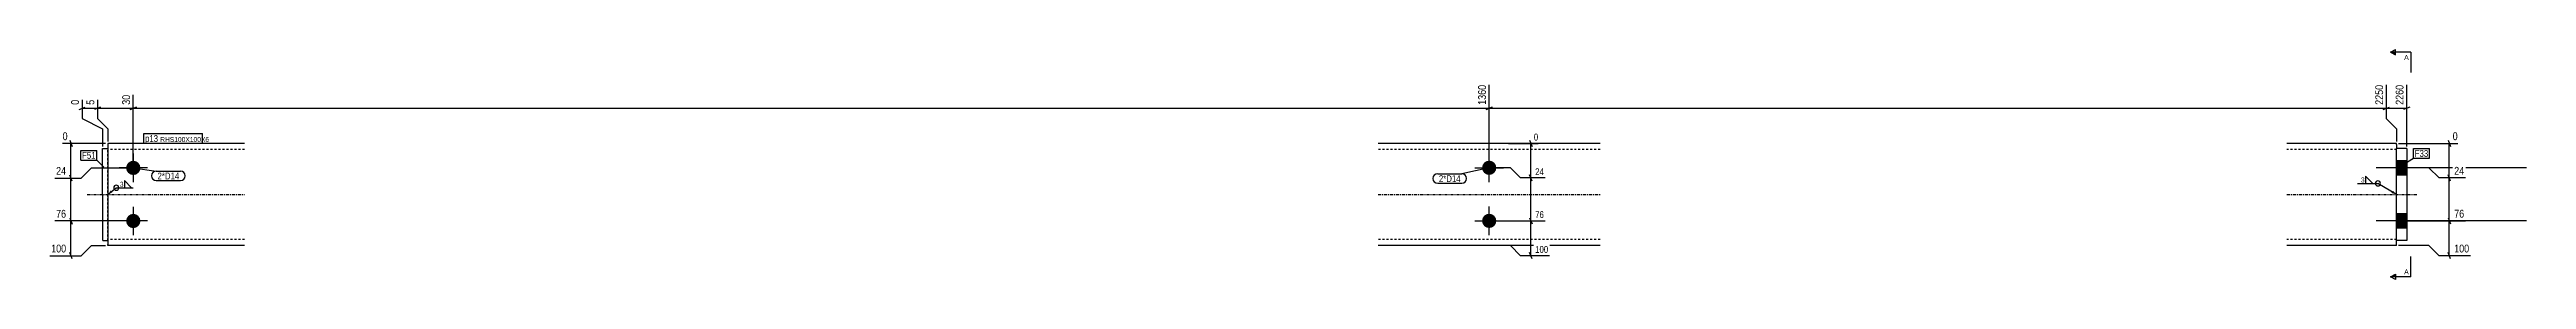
# Model space of a CAD drawing. Header units: millimetres. Extents: x 5 to 23236, y 2 to 815.
# Drawn here: x 5 to 2434, y 5 to 230 of the extents above; entities that cross this region are included whole.
import ezdxf

# ---------------------------------------------------------------- set-up
doc = ezdxf.new("R2010")
doc.units = ezdxf.units.MM
doc.linetypes.add('DXK_LINE_DOT2', pattern=[3.9198, 1.9599, -1.9599])
doc.linetypes.add('DXK_LINE_DOT3', pattern=[5.9187, 2.979, -0.9799, 0.9799, -0.9799])
for name, color, linetype in [('MÅLSÆTNING', 7, 'Continuous'), ('STÅL', 7, 'Continuous'), ('TEKST', 7, 'Continuous')]:
    doc.layers.add(name, color=color, linetype=linetype)
doc.styles.add('Arial', font='ARIAL.TTF', dxfattribs={"height": 0.2})
doc.styles.add('Arial Narrow', font='ARIALN.TTF', dxfattribs={"height": 0.2})

msp = doc.modelspace()

# ---------------------------------------------------------------- hatches: boundary and pattern name
at = {"layer": 'STÅL', "linetype": 'Continuous'}
for points in [[(86.8, 107, -1), (86.8, 121, -1)], [(1416.8, 121.1, -1), (1416.8, 107.1, -1)], [(2306.8, 121), (2306.8, 107), (2316.8, 107), (2316.8, 121)], [(86.8, 55, -1), (86.8, 69, -1)], [(1416.8, 69.1, -1), (1416.8, 55.1, -1)], [(2306.8, 69), (2306.8, 55), (2316.8, 55), (2316.8, 69)]]:
    msp.add_hatch(color=96, dxfattribs=at).paths.add_polyline_path(points)
at = {"layer": 'TEKST', "linetype": 'Continuous'}
msp.add_hatch(color=3, dxfattribs=at).paths.add_polyline_path([(2303.1, 91.6), (2306.8, 88), (2301.8, 89.4)])

# ---------------------------------------------------------------- linework, layer by layer
at = {"layer": 'MÅLSÆTNING', "color": 7, "linetype": 'Continuous'}
for p, q in [((1416.8, 116.1), (1416.8, 195.3)), ((2296.8, 195.3), (2296.8, 162.4)), ((2316.8, 135), (2316.8, 195.3)), ((33.7, 171.2), (39.7, 173.6)), ((36.7, 180.7), (36.7, 162.4)), ((36.7, 172.4), (51.7, 172.4)), ((54.7, 173.6), (48.7, 171.2)), ((54.7, 173.6), (48.7, 171.2)), ((51.7, 180.7), (51.7, 162.4)), ((51.7, 180.7), (51.7, 162.4)), ((51.7, 172.4), (86.8, 172.4)), ((89.8, 173.6), (83.8, 171.2)), ((83.8, 171.2), (89.8, 173.6)), ((86.8, 116), (86.8, 185.6)), ((86.8, 116), (86.8, 185.6)), ((86.8, 172.4), (1416.8, 172.4)), ((1413.8, 171.2), (1419.8, 173.6)), ((2293.8, 171.2), (2299.8, 173.6)), ((2296.8, 172.4), (2316.8, 172.4)), ((2319.8, 173.6), (2313.8, 171.2)), ((36.7, 162.4), (56.7, 152.4)), ((51.7, 162.4), (61.7, 152.4)), ((51.7, 162.4), (61.7, 152.4)), ((56.7, 152.4), (56.7, 135)), ((61.7, 152.4), (61.7, 140)), ((61.7, 152.4), (61.7, 140)), ((2296.8, 162.4), (2306.8, 152.4)), ((2306.8, 152.4), (2306.8, 140)), ((2306.8, 152.4), (2306.8, 140)), ((59.7, 138), (17.5, 138)), ((24.5, 141), (26.9, 135)), ((1435.8, 138), (1464.9, 138)), ((1456.4, 141), (1458.8, 135)), ((1457.6, 104.1), (1457.6, 138)), ((2308.8, 138), (2366.8, 138)), ((2357.3, 141), (2359.7, 135)), ((9.7, 104), (35.7, 104)), ((26.9, 101), (24.5, 107)), ((25.7, 62), (25.7, 104)), ((35.7, 104), (45.7, 114)), ((35.7, 104), (45.7, 114)), ((45.7, 114), (84.8, 114)), ((45.7, 114), (84.8, 114)), ((1437.6, 114.1), (1418.8, 114.1)), ((1437.6, 114.1), (1418.8, 114.1)), ((1447.6, 104.1), (1437.6, 114.1)), ((1447.6, 104.1), (1437.6, 114.1)), ((1471.7, 104.1), (1447.6, 104.1)), ((1471.7, 104.1), (1447.6, 104.1)), ((1458.8, 101.1), (1456.4, 107.1)), ((1458.8, 101.1), (1456.4, 107.1)), ((1457.6, 62.1), (1457.6, 104.1)), ((2338.5, 114.1), (2308.8, 114.1)), ((2338.5, 114.1), (2308.8, 114.1)), ((2348.5, 104.1), (2338.5, 114.1)), ((2348.5, 104.1), (2338.5, 114.1)), ((2374.6, 104.1), (2348.5, 104.1)), ((2359.7, 101.1), (2357.3, 107.1)), ((2358.5, 62.1), (2358.5, 104.1)), ((84.8, 62), (9.7, 62)), ((84.8, 62), (9.7, 62)), ((24.5, 65), (26.9, 59)), ((24.5, 65), (26.9, 59)), ((25.7, 28), (25.7, 62)), ((1418.8, 62.1), (1471.7, 62.1)), ((1418.8, 62.1), (1471.7, 62.1)), ((1456.4, 65.1), (1458.8, 59.1)), ((1456.4, 65.1), (1458.8, 59.1)), ((1457.6, 28), (1457.6, 62.1)), ((2308.8, 62.1), (2374.6, 62.1)), ((2308.8, 62.1), (2374.6, 62.1)), ((2357.3, 65.1), (2359.7, 59.1)), ((2357.3, 65.1), (2359.7, 59.1)), ((2358.5, 28), (2358.5, 62.1)), ((4.8, 28), (35.7, 28)), ((26.9, 25), (24.5, 31)), ((35.7, 28), (45.7, 38)), ((45.7, 38), (59.7, 38)), ((1437.6, 38), (1418.8, 38)), ((1447.6, 28), (1437.6, 38)), ((1475.9, 28), (1447.6, 28)), ((1458.8, 25), (1456.4, 31)), ((2338.5, 38), (2308.8, 38)), ((2348.5, 28), (2338.5, 38)), ((2379.5, 28), (2348.5, 28)), ((2359.7, 25), (2357.3, 31))]:
    msp.add_line(p, q, dxfattribs=at)
at = {"layer": 'STÅL', "color": 2, "linetype": 'Continuous'}
for p, q in [((56.8, 43), (56.7, 133)), ((56.7, 133), (61.7, 133)), ((195.8, 138), (61.7, 138)), ((61.7, 138), (61.8, 38.9)), ((1525.8, 138), (1307.8, 138)), ((2306.8, 138), (2199.3, 138)), ((2306.8, 137), (2306.8, 138)), ((2306.8, 137), (2306.8, 133)), ((2306.8, 43), (2306.8, 133)), ((2316.8, 133), (2306.8, 133)), ((2316.8, 133), (2316.8, 43)), ((56.8, 43), (61.8, 43)), ((61.8, 38), (61.8, 38.9)), ((195.8, 38), (61.8, 38)), ((1525.8, 38), (1307.8, 38)), ((2306.8, 38), (2199.3, 38)), ((2306.8, 38), (2306.8, 43)), ((2316.8, 43), (2306.8, 43))]:
    msp.add_line(p, q, dxfattribs=at)
at = {"layer": 'STÅL', "color": 7, "linetype": 'DXK_LINE_DOT2'}
for p, q in [((61.8, 43), (61.7, 133)), ((195.8, 132), (61.7, 132)), ((1525.8, 132), (1307.8, 132)), ((2306.8, 132), (2199.3, 132)), ((2306.8, 44.4), (2306.8, 133)), ((61.8, 44), (61.8, 44.4)), ((195.8, 44), (61.8, 44)), ((1525.8, 44), (1307.8, 44)), ((2306.8, 44), (2199.3, 44)), ((2306.8, 44), (2306.8, 44.4)), ((2306.8, 43), (2306.8, 44))]:
    msp.add_line(p, q, dxfattribs=at)
at = {"layer": 'STÅL', "color": 96, "linetype": 'Continuous'}
for p, q in [((86.8, 128), (86.8, 100)), ((1416.8, 100.1), (1416.8, 128.1)), ((100.8, 114), (72.8, 114)), ((1402.8, 114.1), (1430.8, 114.1)), ((2434.3, 114), (2286.8, 114)), ((2316.8, 121), (2306.8, 121)), ((2316.8, 107), (2306.8, 107)), ((86.8, 76), (86.8, 48)), ((1416.8, 48.1), (1416.8, 76.1)), ((100.8, 62), (72.8, 62)), ((1402.8, 62.1), (1430.8, 62.1)), ((2434.3, 62), (2286.8, 62)), ((2316.8, 69), (2306.8, 69)), ((2316.8, 55), (2306.8, 55))]:
    msp.add_line(p, q, dxfattribs=at)
at = {"layer": 'STÅL', "color": 7, "linetype": 'DXK_LINE_DOT3'}
for p, q in [((41.7, 88), (195.8, 88)), ((1307.8, 88), (1525.8, 88)), ((2199.3, 88), (2326.8, 88))]:
    msp.add_line(p, q, dxfattribs=at)
at = {"layer": 'TEKST', "color": 3, "linetype": 'Continuous'}
msp.add_line((2306.8, 88), (2288.5, 98.8), dxfattribs=at)
msp.add_arc((2288.5, 98.8), 2.5, 270, 90, dxfattribs=at)

# ---------------------------------------------------------------- wipeouts: each hides what was drawn before it
at = {"color": 0, "linetype": 'Continuous'}
for points in [[(2318.8, 219.8), (2318.8, 224.8), (2314.3, 224.8), (2314.3, 219.8)], [(2318.8, 9.8), (2318.8, 14.8), (2314.3, 14.8), (2314.3, 9.8)]]:
    msp.add_wipeout(points, dxfattribs=at).dxf.layer = 'TEKST'
at = {"color": 0}
msp.add_wipeout([(1388.8, 100.1), (1388.8, 107.1), (1367.5, 107.1), (1367.5, 100.1)], dxfattribs=at).dxf.layer = 'TEKST'

# ---------------------------------------------------------------- next in the draw order: hatches: boundary and pattern name
at = {"layer": 'TEKST', "linetype": 'Continuous'}
for points in [[(2305.8, 227.3), (2305.8, 224.8), (2300.8, 227.3)], [(2305.8, 9.8), (2305.8, 7.3), (2300.8, 7.3)]]:
    msp.add_hatch(color=30, dxfattribs=at).paths.add_polyline_path(points)

# ---------------------------------------------------------------- next in the draw order: linework, layer by layer
at = {"layer": 'TEKST', "color": 30, "linetype": 'Continuous'}
for p, q in [((2300.8, 227.3), (2305.8, 229.8)), ((2300.8, 227.3), (2305.8, 224.8)), ((2305.8, 224.8), (2305.8, 229.8)), ((2300.8, 7.3), (2305.8, 9.8)), ((2305.8, 4.8), (2300.8, 7.3)), ((2305.8, 9.8), (2305.8, 4.8))]:
    msp.add_line(p, q, dxfattribs=at)
at = {"layer": 'TEKST', "color": 7, "linetype": 'Continuous'}
for p, q in [((2320.8, 227.3), (2300.8, 227.3)), ((2320.8, 7.3), (2320.8, 27.3)), ((2320.8, 7.3), (2300.8, 7.3))]:
    msp.add_line(p, q, dxfattribs=at)

# ---------------------------------------------------------------- next in the draw order: texts
at = {"layer": 'TEKST', "color": 3, "linetype": 'Continuous', "style": 'Arial'}
for p in [(2314.3, 219.8), (2314.3, 9.8)]:
    msp.add_text('A', height=4.78, dxfattribs=at).set_placement(p)

# ---------------------------------------------------------------- next in the draw order: wipeouts: each hides what was drawn before it
at = {"color": 0, "linetype": 'Continuous'}
for points in [[(1415.2, 196.9), (1404, 196.9), (1404, 174.2), (1415.2, 174.2)], [(2315.2, 196.9), (2304, 196.9), (2304, 174.2), (2315.2, 174.2)], [(50.1, 182.3), (38.9, 182.3), (38.9, 174.2), (50.1, 174.2)], [(85.2, 187.2), (74, 187.2), (74, 174.2), (85.2, 174.2)], [(1466.3, 139.4), (1466.3, 149.2), (1459.2, 149.2), (1459.2, 139.4)], [(22.5, 105.6), (22.5, 116.8), (9.5, 116.8), (9.5, 105.6)], [(1471.8, 105.5), (1471.8, 115.3), (1460.5, 115.3), (1460.5, 105.5)], [(2374.7, 105.7), (2374.7, 116.9), (2361.8, 116.9), (2361.8, 105.7)], [(22.5, 63.6), (22.5, 74.8), (9.5, 74.8), (9.5, 63.6)], [(1471.8, 63.5), (1471.8, 73.3), (1460.5, 73.3), (1460.5, 63.5)], [(2374.7, 63.7), (2374.7, 74.9), (2361.8, 74.9), (2361.8, 63.7)], [(22.5, 29.6), (22.5, 40.8), (4.7, 40.8), (4.7, 29.6)], [(1476.1, 29.4), (1476.1, 39.2), (1460.5, 39.2), (1460.5, 29.4)], [(2379.6, 29.6), (2379.6, 40.8), (2361.8, 40.8), (2361.8, 29.6)]]:
    msp.add_wipeout(points, dxfattribs=at).dxf.layer = 'MÅLSÆTNING'
at = {"color": 0}
for points in [[(111.1, 139.4), (111.1, 146.4), (98.3, 146.4), (98.3, 139.4)], [(2337.9, 124.8), (2337.9, 131.8), (2324.7, 131.8), (2324.7, 124.8)], [(77.1, 95.2), (77.1, 101), (73.2, 101), (73.2, 95.2)], [(131.9, 102.7), (131.9, 109.7), (110.6, 109.7), (110.6, 102.7)], [(1388.8, 100.1), (1388.8, 107.1), (1367.5, 107.1), (1367.5, 100.1)], [(2275.4, 99.4), (2275.4, 105.2), (2271.5, 105.2), (2271.5, 99.4)]]:
    msp.add_wipeout(points, dxfattribs=at).dxf.layer = 'TEKST'

# ---------------------------------------------------------------- next in the draw order: hatches: boundary and pattern name
at = {"layer": 'TEKST', "linetype": 'Continuous'}
msp.add_hatch(color=3, dxfattribs=at).paths.add_polyline_path([(66.4, 90.1), (61.7, 88), (64.9, 92)])

# ---------------------------------------------------------------- next in the draw order: linework, layer by layer
at = {"layer": 'MÅLSÆTNING', "color": 7, "linetype": 'Continuous'}
for p, q in [((1416.8, 116.1), (1416.8, 195.3)), ((2296.8, 195.3), (2296.8, 162.4)), ((1419.8, 173.6), (1413.8, 171.2)), ((1416.8, 172.4), (2296.8, 172.4)), ((2293.8, 171.2), (2299.8, 173.6)), ((2296.8, 162.4), (2306.8, 152.4)), ((25.7, 104), (25.7, 138)), ((2358.5, 104.1), (2358.5, 138)), ((9.7, 104), (35.7, 104)), ((26.9, 101), (24.5, 107)), ((2374.6, 104.1), (2348.5, 104.1)), ((2359.7, 101.1), (2357.3, 107.1))]:
    msp.add_line(p, q, dxfattribs=at)
at = {"layer": 'TEKST', "color": 7, "linetype": 'Continuous'}
for p, q in [((2320.8, 227.3), (2320.8, 207.3)), ((1366.3, 108.3), (1390, 108.3)), ((1366.3, 98.9), (1390, 98.9)), ((1416.8, 114.1), (1390, 108.3))]:
    msp.add_line(p, q, dxfattribs=at)
at = {"layer": 'TEKST', "color": 3, "linetype": 'Continuous'}
for p, q in [((85.2, 94.6), (78.1, 101.7)), ((78.1, 101.7), (78.1, 94.6)), ((2268.4, 98.8), (2288.5, 98.8)), ((2283.6, 98.8), (2276.4, 106)), ((2276.4, 106), (2276.4, 98.8)), ((2276.4, 98.8), (2283.6, 98.8)), ((61.7, 88), (70.1, 94.6)), ((70.1, 94.6), (86.7, 94.6)), ((78.1, 94.6), (85.2, 94.6))]:
    msp.add_line(p, q, dxfattribs=at)
at = {"layer": 'TEKST', "color": 7, "linetype": 'Continuous'}
for centre, start, end in [((1366.3, 103.6), 90, 270), ((1390, 103.6), 270, 90)]:
    msp.add_arc(centre, 4.7, start, end, dxfattribs=at)
at = {"layer": 'TEKST', "color": 3, "linetype": 'Continuous'}
for centre, start, end in [((2288.5, 98.8), 90, 270), ((70.1, 94.6), 90, 270), ((70.1, 94.6), 270, 90)]:
    msp.add_arc(centre, 2.5, start, end, dxfattribs=at)

# ---------------------------------------------------------------- next in the draw order: texts
at = {"layer": 'MÅLSÆTNING', "color": 3, "linetype": 'Continuous', "style": 'Arial Narrow'}
for s, p in [('1360', (1413.6, 175.8)), ('2260', (2313.6, 175.8)), ('30', (83.6, 175.8))]:
    msp.add_text(s, height=7.64, rotation=90.0002, dxfattribs=at).set_placement(p)
for s, height, p in [('0', 6.68, (1460.6, 140.8)), ('24', 7.64, (11.1, 107.2)), ('24', 6.68, (1461.9, 106.9)), ('24', 7.64, (2363.4, 107.3)), ('76', 7.64, (11.1, 65.2)), ('76', 7.64, (2363.4, 65.3)), ('76', 6.68, (1461.9, 64.9)), ('100', 7.64, (6.3, 31.2)), ('100', 6.68, (1461.9, 30.8)), ('100', 7.64, (2363.4, 31.2))]:
    msp.add_text(s, height=height, dxfattribs=at).set_placement(p)
at = {"layer": 'TEKST', "color": 3, "style": 'Arial Narrow'}
for s, height, p in [('3', 4.77, (73.6, 95.6)), ('2*D14', 6.68, (1367.5, 100.1)), ('3', 4.77, (2271.9, 99.8))]:
    msp.add_text(s, height=height, dxfattribs=at).set_placement(p)

# ---------------------------------------------------------------- next in the draw order: wipeouts: each hides what was drawn before it
at = {"color": 0, "linetype": 'Continuous'}
msp.add_wipeout([(35.1, 182.3), (23.9, 182.3), (23.9, 174.2), (35.1, 174.2)], dxfattribs=at).dxf.layer = 'MÅLSÆTNING'
at = {"color": 0}
for points in [[(111.1, 139.4), (111.1, 146.4), (98.3, 146.4), (98.3, 139.4)], [(2337.9, 124.8), (2337.9, 131.8), (2324.7, 131.8), (2324.7, 124.8)], [(131.9, 102.7), (131.9, 109.7), (110.6, 109.7), (110.6, 102.7)]]:
    msp.add_wipeout(points, dxfattribs=at).dxf.layer = 'TEKST'

# ---------------------------------------------------------------- next in the draw order: linework, layer by layer
at = {"layer": 'TEKST', "color": 7, "linetype": 'Continuous'}
for p, q in [((97.1, 138.2), (97.1, 147.6)), ((2309.1, 114.7), (2323.5, 123.6)), ((2323.5, 133), (2339.1, 133)), ((2323.5, 123.6), (2323.5, 133)), ((2323.5, 123.6), (2339.1, 123.6)), ((2339.1, 123.6), (2339.1, 133)), ((86.8, 114), (109.4, 110.9)), ((109.4, 110.9), (133.1, 110.9)), ((109.4, 101.5), (133.1, 101.5))]:
    msp.add_line(p, q, dxfattribs=at)
for centre, start, end in [((109.4, 106.2), 90, 270), ((133.1, 106.2), 270, 90)]:
    msp.add_arc(centre, 4.7, start, end, dxfattribs=at)

# ---------------------------------------------------------------- next in the draw order: texts
at = {"layer": 'MÅLSÆTNING', "color": 3, "linetype": 'Continuous', "style": 'Arial Narrow'}
for s, p in [('0', (33.5, 175.8)), ('5', (48.5, 175.8))]:
    msp.add_text(s, height=7.64, rotation=90.0002, dxfattribs=at).set_placement(p)
at = {"layer": 'TEKST', "color": 3, "style": 'Arial Narrow'}
for s, p in [('F33', (2324.7, 124.8)), ('2*D14', (110.6, 102.7))]:
    msp.add_text(s, height=6.68, dxfattribs=at).set_placement(p)

# ---------------------------------------------------------------- next in the draw order: wipeouts: each hides what was drawn before it
at = {"color": 0, "linetype": 'Continuous'}
for points in [[(2295.2, 196.9), (2284, 196.9), (2284, 174.2), (2295.2, 174.2)], [(23.9, 139.6), (23.9, 150.8), (15.9, 150.8), (15.9, 139.6)], [(2368.4, 139.6), (2368.4, 150.8), (2360.3, 150.8), (2360.3, 139.6)]]:
    msp.add_wipeout(points, dxfattribs=at).dxf.layer = 'MÅLSÆTNING'
at = {"color": 0}
for points in [[(49.8, 122.9), (49.8, 129.9), (36.6, 129.9), (36.6, 122.9)], [(153.4, 139.4), (153.4, 144.4), (113.2, 144.4), (113.2, 139.4)]]:
    msp.add_wipeout(points, dxfattribs=at).dxf.layer = 'TEKST'

# ---------------------------------------------------------------- next in the draw order: texts
at = {"layer": 'MÅLSÆTNING', "color": 3, "linetype": 'Continuous', "style": 'Arial Narrow'}
msp.add_text('2250', height=7.64, rotation=90.0002, dxfattribs=at).set_placement((2293.6, 175.8))
for p in [(17.5, 141.2), (2361.9, 141.2)]:
    msp.add_text('0', height=7.64, dxfattribs=at).set_placement(p)

# ---------------------------------------------------------------- next in the draw order: wipeouts: each hides what was drawn before it
at = {"color": 0}
for points in [[(49.8, 122.9), (49.8, 129.9), (36.6, 129.9), (36.6, 122.9)], [(153.4, 139.4), (153.4, 144.4), (113.2, 144.4), (113.2, 139.4)]]:
    msp.add_wipeout(points, dxfattribs=at).dxf.layer = 'TEKST'

# ---------------------------------------------------------------- next in the draw order: linework, layer by layer
at = {"layer": 'TEKST', "color": 7, "linetype": 'Continuous'}
for p, q in [((97.1, 147.6), (154.6, 147.6)), ((154.6, 138.2), (154.6, 147.6)), ((35.4, 131.1), (51, 131.1)), ((35.4, 121.7), (35.4, 131.1)), ((35.4, 121.7), (51, 121.7)), ((51, 121.7), (51, 131.1)), ((58, 114.7), (51, 121.7)), ((97.1, 138.2), (154.6, 138.2))]:
    msp.add_line(p, q, dxfattribs=at)

# ---------------------------------------------------------------- next in the draw order: texts
at = {"layer": 'TEKST', "color": 3, "style": 'Arial Narrow'}
for s, height, p in [('p13', 6.68, (98.3, 139.4)), ('F51', 6.68, (36.6, 122.9)), ('RHS100X100X6', 4.772, (113.2, 139.4))]:
    msp.add_text(s, height=height, dxfattribs=at).set_placement(p)

doc.saveas('drawing.dxf')
